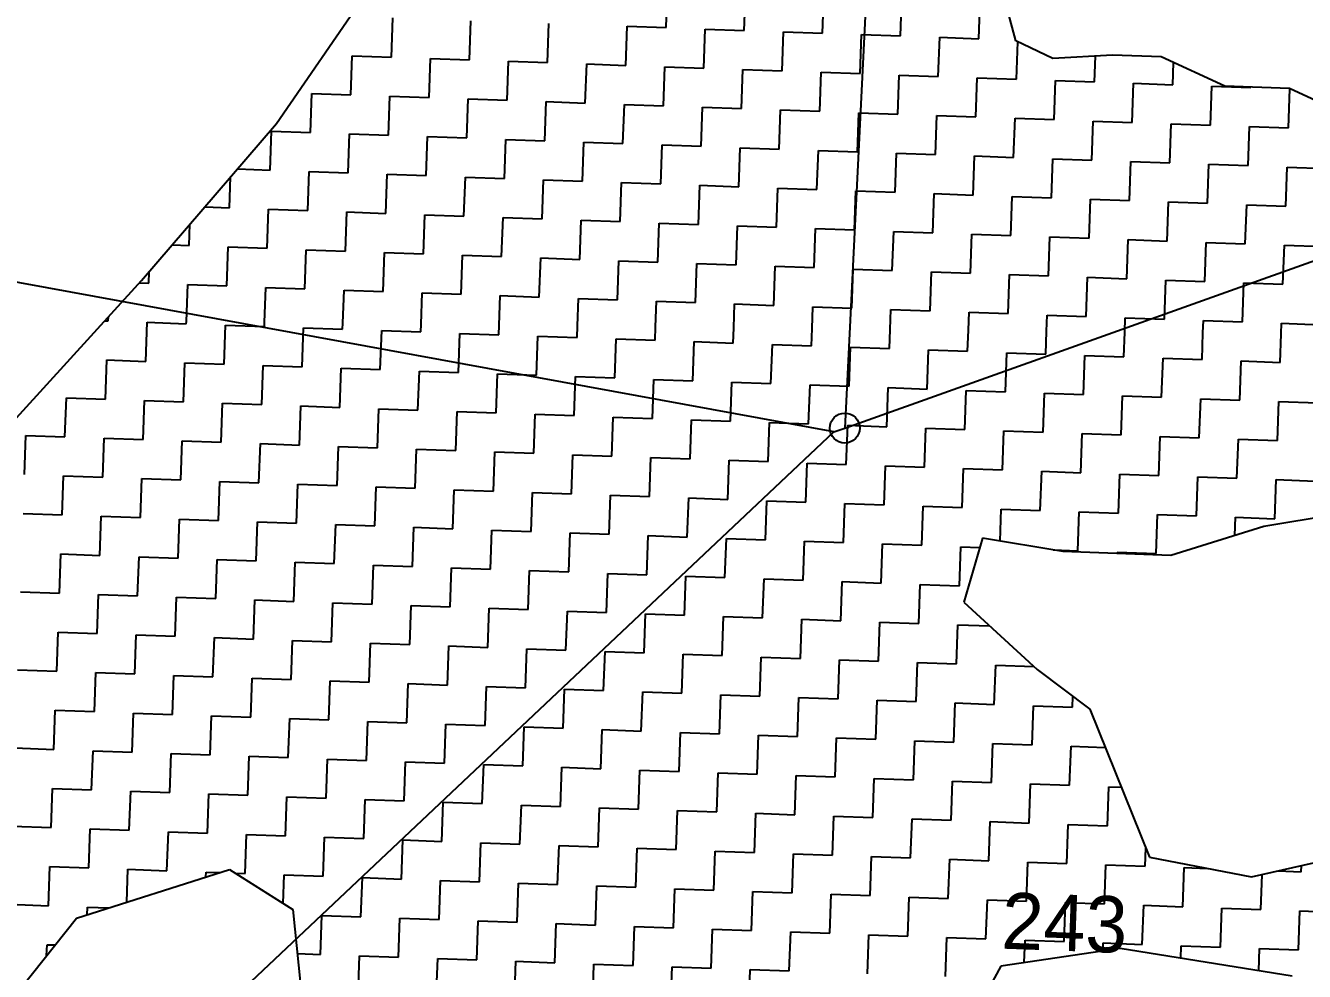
# Model space of a CAD drawing. Header units: metres. Extents: x 287345 to 291891, y 1993918 to 1999987.
# Drawn here: x 288222.7 to 288551.9, y 1998365.9 to 1998609.2 of the extents above; entities that cross this region are included whole.
import ezdxf
from ezdxf.enums import TextEntityAlignment as Align

# ---------------------------------------------------------------- set-up
doc = ezdxf.new("R2010")
doc.units = ezdxf.units.M
doc.header["$MEASUREMENT"] = 0
for name, color, linetype in [('POLY_HATCH', 12, 'Continuous'), ('POLY_PARCEL', 6, 'Continuous'), ('TEXT_PARCEL', 7, 'Continuous')]:
    doc.layers.add(name, color=color, linetype=linetype)
doc.styles.add('TEXT_MAP', font='')
doc.styles.get('TEXT_MAP').set_extended_font_data('Kruti Dev 050')

msp = doc.modelspace()

# ---------------------------------------------------------------- linework, layer by layer
msp.add_circle((288433.56, 1998505.68), 3.85)
at = {"layer": 'POLY_HATCH'}
for p, q in [((288287.33, 1998584.07), (288318.12, 1998628.83)), ((288477.58, 1998605.31), (288472.66, 1998623.55)), ((288487.15, 1998600.8), (288477.58, 1998605.31)), ((288502.48, 1998601.65), (288487.15, 1998600.8)), ((288514.98, 1998601.2), (288502.48, 1998601.65)), ((288531.4, 1998593.68), (288514.98, 1998601.2)), ((288548.06, 1998593.09), (288531.4, 1998593.68)), ((288567.21, 1998584.07), (288548.06, 1998593.09)), ((288252.53, 1998543.61), (288287.33, 1998584.07)), ((288212.03, 1998499.19), (288252.53, 1998543.61)), ((288583.35, 1998487.24), (288541.39, 1998480.39)), ((288541.39, 1998480.39), (288517.49, 1998472.9)), ((288468.99, 1998477.39), (288464.23, 1998460.89)), ((288489.72, 1998473.88), (288468.99, 1998477.39)), ((288517.49, 1998472.9), (288489.72, 1998473.88)), ((288464.23, 1998460.89), (288483.08, 1998443.54)), ((288483.08, 1998443.54), (288496.63, 1998433.34)), ((288496.63, 1998433.34), (288511.96, 1998395.28)), ((288511.96, 1998395.28), (288538.2, 1998390.18)), ((288538.2, 1998390.18), (288564.83, 1998396.18)), ((288235.84, 1998379.6), (288275.21, 1998392.1)), ((288275.21, 1998392.1), (288291.53, 1998381.79)), ((288291.53, 1998381.79), (288294.62, 1998351.11)), ((288206.74, 1998343.11), (288235.84, 1998379.6)), ((288504.47, 1998371.73), (288473.72, 1998367.26)), ((288548.71, 1998364.61), (288504.47, 1998371.73)), ((288473.72, 1998367.26), (288461.83, 1998345.45))]:
    msp.add_line(p, q, dxfattribs=at)
at = {"layer": 'POLY_HATCH', "linetype": 'Continuous'}
for p, q in [((288387.6, 1998608.71), (288387.96, 1998618.76)), ((288407.71, 1998608), (288408.07, 1998618.05)), ((288427.82, 1998607.29), (288428.18, 1998617.34)), ((288447.93, 1998606.57), (288448.29, 1998616.63)), ((288468.04, 1998605.86), (288468.4, 1998615.92)), ((288316.87, 1998601.15), (288317.22, 1998611.2)), ((288336.98, 1998600.43), (288337.33, 1998610.49)), ((288357.09, 1998599.72), (288357.44, 1998609.78)), ((288377.19, 1998599.01), (288377.55, 1998609.07)), ((288377.55, 1998609.07), (288387.6, 1998608.71)), ((288397.3, 1998598.3), (288397.66, 1998608.35)), ((288397.66, 1998608.35), (288407.71, 1998608)), ((288417.41, 1998597.59), (288417.77, 1998607.64)), ((288417.77, 1998607.64), (288427.82, 1998607.29)), ((288437.52, 1998596.88), (288437.88, 1998606.93)), ((288437.88, 1998606.93), (288447.93, 1998606.57)), ((288457.63, 1998596.16), (288457.99, 1998606.22)), ((288457.99, 1998606.22), (288468.04, 1998605.86)), ((288477.74, 1998595.45), (288478.08, 1998605.07)), ((288306.46, 1998591.45), (288306.81, 1998601.5)), ((288306.81, 1998601.5), (288316.87, 1998601.15)), ((288326.57, 1998590.74), (288326.92, 1998600.79)), ((288326.92, 1998600.79), (288336.98, 1998600.43)), ((288497.85, 1998594.74), (288498.08, 1998601.4)), ((288346.68, 1998590.02), (288347.03, 1998600.08)), ((288347.03, 1998600.08), (288357.09, 1998599.72)), ((288366.78, 1998589.31), (288367.14, 1998599.37)), ((288367.14, 1998599.37), (288377.19, 1998599.01)), ((288386.89, 1998588.6), (288387.25, 1998598.66)), ((288387.25, 1998598.66), (288397.3, 1998598.3)), ((288407, 1998587.89), (288407.36, 1998597.94)), ((288407.36, 1998597.94), (288417.41, 1998597.59)), ((288517.96, 1998594.03), (288518.16, 1998599.75)), ((288427.11, 1998587.18), (288427.47, 1998597.23)), ((288427.47, 1998597.23), (288437.52, 1998596.88)), ((288447.22, 1998586.47), (288447.58, 1998596.52)), ((288447.58, 1998596.52), (288457.63, 1998596.16)), ((288467.33, 1998585.75), (288467.68, 1998595.81)), ((288467.68, 1998595.81), (288477.74, 1998595.45)), ((288487.44, 1998585.04), (288487.79, 1998595.1)), ((288487.79, 1998595.1), (288497.85, 1998594.74)), ((288507.55, 1998584.33), (288507.9, 1998594.39)), ((288507.9, 1998594.39), (288517.96, 1998594.03)), ((288296.05, 1998581.75), (288296.4, 1998591.8)), ((288296.4, 1998591.8), (288306.46, 1998591.45)), ((288316.16, 1998581.04), (288316.51, 1998591.09)), ((288316.51, 1998591.09), (288326.57, 1998590.74)), ((288527.66, 1998583.62), (288528.01, 1998593.67)), ((288528.01, 1998593.67), (288538.07, 1998593.32)), ((288538.07, 1998593.32), (288538.07, 1998593.44)), ((288547.76, 1998582.91), (288548.12, 1998592.96)), ((288548.12, 1998592.96), (288548.34, 1998592.95)), ((288336.26, 1998580.32), (288336.62, 1998590.38)), ((288336.62, 1998590.38), (288346.68, 1998590.02)), ((288356.37, 1998579.61), (288356.73, 1998589.67)), ((288356.73, 1998589.67), (288366.78, 1998589.31)), ((288376.48, 1998578.9), (288376.84, 1998588.96)), ((288376.84, 1998588.96), (288386.89, 1998588.6)), ((288396.59, 1998578.19), (288396.95, 1998588.24)), ((288396.95, 1998588.24), (288407, 1998587.89)), ((288416.7, 1998577.48), (288417.06, 1998587.53)), ((288417.06, 1998587.53), (288427.11, 1998587.18)), ((288436.81, 1998576.77), (288437.17, 1998586.82)), ((288437.17, 1998586.82), (288447.22, 1998586.47)), ((288456.92, 1998576.06), (288457.27, 1998586.11)), ((288457.27, 1998586.11), (288467.33, 1998585.75)), ((288477.03, 1998575.34), (288477.38, 1998585.4)), ((288477.38, 1998585.4), (288487.44, 1998585.04)), ((288497.14, 1998574.63), (288497.49, 1998584.69)), ((288497.49, 1998584.69), (288507.55, 1998584.33)), ((288285.64, 1998572.05), (288285.99, 1998582.1)), ((288285.99, 1998582.1), (288296.05, 1998581.75)), ((288305.75, 1998571.34), (288306.1, 1998581.39)), ((288306.1, 1998581.39), (288316.16, 1998581.04)), ((288517.25, 1998573.92), (288517.6, 1998583.98)), ((288517.6, 1998583.98), (288527.66, 1998583.62)), ((288537.35, 1998573.21), (288537.71, 1998583.26)), ((288537.71, 1998583.26), (288547.76, 1998582.91)), ((288325.85, 1998570.63), (288326.21, 1998580.68)), ((288326.21, 1998580.68), (288336.26, 1998580.32)), ((288345.96, 1998569.91), (288346.32, 1998579.97)), ((288346.32, 1998579.97), (288356.37, 1998579.61)), ((288366.07, 1998569.2), (288366.43, 1998579.26)), ((288366.43, 1998579.26), (288376.48, 1998578.9)), ((288386.18, 1998568.49), (288386.54, 1998578.55)), ((288386.54, 1998578.55), (288396.59, 1998578.19)), ((288406.29, 1998567.78), (288406.65, 1998577.83)), ((288406.65, 1998577.83), (288416.7, 1998577.48)), ((288426.4, 1998567.07), (288426.76, 1998577.12)), ((288426.76, 1998577.12), (288436.81, 1998576.77)), ((288446.51, 1998566.36), (288446.86, 1998576.41)), ((288446.86, 1998576.41), (288456.92, 1998576.06)), ((288466.62, 1998565.65), (288466.97, 1998575.7)), ((288466.97, 1998575.7), (288477.03, 1998575.34)), ((288486.73, 1998564.93), (288487.08, 1998574.99)), ((288487.08, 1998574.99), (288497.14, 1998574.63)), ((288506.84, 1998564.22), (288507.19, 1998574.28)), ((288507.19, 1998574.28), (288517.25, 1998573.92)), ((288277.25, 1998572.35), (288285.64, 1998572.05)), ((288295.34, 1998561.64), (288295.69, 1998571.69)), ((288295.69, 1998571.69), (288305.75, 1998571.34)), ((288315.44, 1998560.93), (288315.8, 1998570.98)), ((288315.8, 1998570.98), (288325.85, 1998570.63)), ((288526.94, 1998563.51), (288527.3, 1998573.57)), ((288527.3, 1998573.57), (288537.35, 1998573.21)), ((288547.05, 1998562.8), (288547.41, 1998572.85)), ((288547.41, 1998572.85), (288557.46, 1998572.5)), ((288275.23, 1998562.35), (288275.51, 1998570.32)), ((288335.55, 1998560.22), (288335.91, 1998570.27)), ((288335.91, 1998570.27), (288345.96, 1998569.91)), ((288355.66, 1998559.5), (288356.02, 1998569.56)), ((288356.02, 1998569.56), (288366.07, 1998569.2)), ((288375.77, 1998558.79), (288376.13, 1998568.85)), ((288376.13, 1998568.85), (288386.18, 1998568.49)), ((288395.88, 1998558.08), (288396.24, 1998568.14)), ((288396.24, 1998568.14), (288406.29, 1998567.78)), ((288415.99, 1998557.37), (288416.34, 1998567.42)), ((288416.34, 1998567.42), (288426.4, 1998567.07)), ((288436.1, 1998556.66), (288436.45, 1998566.71)), ((288436.45, 1998566.71), (288446.51, 1998566.36)), ((288456.21, 1998555.95), (288456.56, 1998566)), ((288456.56, 1998566), (288466.62, 1998565.65)), ((288476.32, 1998555.23), (288476.67, 1998565.29)), ((288476.67, 1998565.29), (288486.73, 1998564.93)), ((288496.43, 1998554.52), (288496.78, 1998564.58)), ((288496.78, 1998564.58), (288506.84, 1998564.22)), ((288268.85, 1998562.58), (288275.23, 1998562.35)), ((288284.92, 1998551.94), (288285.28, 1998561.99)), ((288285.28, 1998561.99), (288295.34, 1998561.64)), ((288305.03, 1998551.23), (288305.39, 1998561.28)), ((288305.39, 1998561.28), (288315.44, 1998560.93)), ((288516.53, 1998553.81), (288516.89, 1998563.87)), ((288516.89, 1998563.87), (288526.94, 1998563.51)), ((288536.64, 1998553.1), (288537, 1998563.15)), ((288537, 1998563.15), (288547.05, 1998562.8)), ((288264.82, 1998552.65), (288265.01, 1998558.12)), ((288325.14, 1998550.52), (288325.5, 1998560.57)), ((288325.5, 1998560.57), (288335.55, 1998560.22)), ((288345.25, 1998549.81), (288345.61, 1998559.86)), ((288345.61, 1998559.86), (288355.66, 1998559.5)), ((288365.36, 1998549.09), (288365.72, 1998559.15)), ((288365.72, 1998559.15), (288375.77, 1998558.79)), ((288385.47, 1998548.38), (288385.83, 1998558.44)), ((288385.83, 1998558.44), (288395.88, 1998558.08)), ((288405.58, 1998547.67), (288405.93, 1998557.73)), ((288405.93, 1998557.73), (288415.99, 1998557.37)), ((288425.69, 1998546.96), (288426.04, 1998557.01)), ((288426.04, 1998557.01), (288436.1, 1998556.66)), ((288445.8, 1998546.25), (288446.15, 1998556.3)), ((288446.15, 1998556.3), (288456.21, 1998555.95)), ((288465.91, 1998545.54), (288466.26, 1998555.59)), ((288466.26, 1998555.59), (288476.32, 1998555.23)), ((288486.01, 1998544.82), (288486.37, 1998554.88)), ((288486.37, 1998554.88), (288496.43, 1998554.52)), ((288260.44, 1998552.81), (288264.82, 1998552.65)), ((288274.51, 1998542.24), (288274.87, 1998552.3)), ((288274.87, 1998552.3), (288284.92, 1998551.94)), ((288294.62, 1998541.53), (288294.98, 1998551.58)), ((288294.98, 1998551.58), (288305.03, 1998551.23)), ((288506.12, 1998544.11), (288506.48, 1998554.17)), ((288506.48, 1998554.17), (288516.53, 1998553.81)), ((288526.23, 1998543.4), (288526.59, 1998553.46)), ((288526.59, 1998553.46), (288536.64, 1998553.1)), ((288546.34, 1998542.69), (288546.7, 1998552.74)), ((288546.7, 1998552.74), (288556.75, 1998552.39)), ((288314.73, 1998540.82), (288315.09, 1998550.87)), ((288315.09, 1998550.87), (288325.14, 1998550.52)), ((288334.84, 1998540.11), (288335.2, 1998550.16)), ((288335.2, 1998550.16), (288345.25, 1998549.81)), ((288354.95, 1998539.4), (288355.31, 1998549.45)), ((288355.31, 1998549.45), (288365.36, 1998549.09)), ((288375.06, 1998538.68), (288375.42, 1998548.74)), ((288375.42, 1998548.74), (288385.47, 1998548.38)), ((288395.17, 1998537.97), (288395.52, 1998548.03)), ((288395.52, 1998548.03), (288405.58, 1998547.67)), ((288254.41, 1998542.95), (288254.51, 1998545.91)), ((288415.28, 1998537.26), (288415.63, 1998547.32)), ((288415.63, 1998547.32), (288425.69, 1998546.96)), ((288435.39, 1998536.55), (288435.74, 1998546.6)), ((288435.74, 1998546.6), (288445.8, 1998546.25)), ((288455.5, 1998535.84), (288455.85, 1998545.89)), ((288455.85, 1998545.89), (288465.91, 1998545.54)), ((288475.6, 1998535.13), (288475.96, 1998545.18)), ((288475.96, 1998545.18), (288486.01, 1998544.82)), ((288252.01, 1998543.04), (288254.41, 1998542.95)), ((288264.12, 1998533.09), (288264.46, 1998542.6)), ((288264.46, 1998542.6), (288274.51, 1998542.24)), ((288284.25, 1998532.87), (288284.57, 1998541.89)), ((288284.57, 1998541.89), (288294.62, 1998541.53)), ((288495.71, 1998534.41), (288496.07, 1998544.47)), ((288496.07, 1998544.47), (288506.12, 1998544.11)), ((288515.82, 1998533.7), (288516.18, 1998543.76)), ((288516.18, 1998543.76), (288526.23, 1998543.4)), ((288535.93, 1998532.99), (288536.29, 1998543.05)), ((288536.29, 1998543.05), (288546.34, 1998542.69)), ((288304.38, 1998532.64), (288304.68, 1998541.17)), ((288304.68, 1998541.17), (288314.73, 1998540.82)), ((288324.5, 1998532.42), (288324.79, 1998540.46)), ((288324.79, 1998540.46), (288334.84, 1998540.11)), ((288344.63, 1998532.19), (288344.9, 1998539.75)), ((288344.9, 1998539.75), (288354.95, 1998539.4)), ((288364.75, 1998531.96), (288365.01, 1998539.04)), ((288365.01, 1998539.04), (288375.06, 1998538.68)), ((288384.88, 1998531.74), (288385.11, 1998538.33)), ((288385.11, 1998538.33), (288395.17, 1998537.97)), ((288405.01, 1998531.51), (288405.22, 1998537.62)), ((288405.22, 1998537.62), (288415.28, 1998537.26)), ((288425.13, 1998531.29), (288425.33, 1998536.9)), ((288425.33, 1998536.9), (288435.39, 1998536.55)), ((288445.26, 1998531.06), (288445.44, 1998536.19)), ((288445.44, 1998536.19), (288455.5, 1998535.84)), ((288465.39, 1998530.84), (288465.55, 1998535.48)), ((288465.55, 1998535.48), (288475.6, 1998535.13)), ((288485.51, 1998530.61), (288485.66, 1998534.77)), ((288485.66, 1998534.77), (288495.71, 1998534.41)), ((288243.12, 1998533.29), (288244, 1998533.25)), ((288244, 1998533.32), (288244.03, 1998534.29)), ((288244, 1998533.25), (288244, 1998533.32)), ((288253.69, 1998522.84), (288254.05, 1998532.9)), ((288254.05, 1998532.9), (288264.1, 1998532.54)), ((288264.1, 1998532.54), (288264.12, 1998533.09)), ((288273.8, 1998522.13), (288274.16, 1998532.19)), ((288274.16, 1998532.19), (288284.21, 1998531.83)), ((288284.21, 1998531.83), (288284.25, 1998532.87)), ((288293.91, 1998521.42), (288294.27, 1998531.48)), ((288294.27, 1998531.48), (288304.32, 1998531.12)), ((288304.32, 1998531.12), (288304.38, 1998532.64)), ((288324.43, 1998530.41), (288324.5, 1998532.42)), ((288344.54, 1998529.7), (288344.63, 1998532.19)), ((288364.65, 1998528.99), (288364.75, 1998531.96)), ((288384.76, 1998528.27), (288384.88, 1998531.74)), ((288404.87, 1998527.56), (288405.01, 1998531.51)), ((288505.64, 1998530.39), (288505.77, 1998534.06)), ((288505.77, 1998534.06), (288515.82, 1998533.7)), ((288525.76, 1998530.16), (288525.88, 1998533.35)), ((288525.88, 1998533.35), (288535.93, 1998532.99)), ((288545.89, 1998529.93), (288545.99, 1998532.64)), ((288545.99, 1998532.64), (288556.04, 1998532.28)), ((288314.02, 1998520.71), (288314.38, 1998530.76)), ((288314.38, 1998530.76), (288324.43, 1998530.41)), ((288334.13, 1998520), (288334.49, 1998530.05)), ((288334.49, 1998530.05), (288344.54, 1998529.7)), ((288354.24, 1998519.29), (288354.59, 1998529.34)), ((288354.59, 1998529.34), (288364.65, 1998528.99)), ((288374.35, 1998518.57), (288374.7, 1998528.63)), ((288374.7, 1998528.63), (288384.76, 1998528.27)), ((288424.98, 1998526.85), (288425.13, 1998531.29)), ((288445.09, 1998526.14), (288445.26, 1998531.06)), ((288465.19, 1998525.43), (288465.39, 1998530.84)), ((288485.3, 1998524.72), (288485.51, 1998530.61)), ((288505.41, 1998524), (288505.64, 1998530.39)), ((288525.52, 1998523.29), (288525.76, 1998530.16)), ((288545.63, 1998522.58), (288545.89, 1998529.93)), ((288394.46, 1998517.86), (288394.81, 1998527.92)), ((288394.81, 1998527.92), (288404.87, 1998527.56)), ((288414.57, 1998517.15), (288414.92, 1998527.21)), ((288414.92, 1998527.21), (288424.98, 1998526.85)), ((288434.67, 1998516.44), (288435.03, 1998526.49)), ((288435.03, 1998526.49), (288445.09, 1998526.14)), ((288454.78, 1998515.73), (288455.14, 1998525.78)), ((288455.14, 1998525.78), (288465.19, 1998525.43)), ((288474.89, 1998515.02), (288475.25, 1998525.07)), ((288475.25, 1998525.07), (288485.3, 1998524.72)), ((288243.28, 1998513.15), (288243.64, 1998523.2)), ((288243.64, 1998523.2), (288253.69, 1998522.84)), ((288263.39, 1998512.43), (288263.75, 1998522.49)), ((288263.75, 1998522.49), (288273.8, 1998522.13)), ((288283.5, 1998511.72), (288283.86, 1998521.78)), ((288283.86, 1998521.78), (288293.91, 1998521.42)), ((288495, 1998514.31), (288495.36, 1998524.36)), ((288495.36, 1998524.36), (288505.41, 1998524)), ((288515.11, 1998513.59), (288515.47, 1998523.65)), ((288515.47, 1998523.65), (288525.52, 1998523.29)), ((288535.22, 1998512.88), (288535.58, 1998522.94)), ((288535.58, 1998522.94), (288545.63, 1998522.58)), ((288303.61, 1998511.01), (288303.97, 1998521.07)), ((288303.97, 1998521.07), (288314.02, 1998520.71)), ((288323.72, 1998510.3), (288324.08, 1998520.35)), ((288324.08, 1998520.35), (288334.13, 1998520)), ((288343.83, 1998509.59), (288344.18, 1998519.64)), ((288344.18, 1998519.64), (288354.24, 1998519.29)), ((288363.94, 1998508.88), (288364.29, 1998518.93)), ((288364.29, 1998518.93), (288374.35, 1998518.57)), ((288384.05, 1998508.16), (288384.4, 1998518.22)), ((288384.4, 1998518.22), (288394.46, 1998517.86)), ((288404.16, 1998507.45), (288404.51, 1998517.51)), ((288404.51, 1998517.51), (288414.57, 1998517.15)), ((288424.26, 1998506.74), (288424.62, 1998516.8)), ((288424.62, 1998516.8), (288434.67, 1998516.44)), ((288444.37, 1998506.03), (288444.73, 1998516.08)), ((288444.73, 1998516.08), (288454.78, 1998515.73)), ((288464.48, 1998505.32), (288464.84, 1998515.37)), ((288464.84, 1998515.37), (288474.89, 1998515.02)), ((288232.87, 1998503.45), (288233.23, 1998513.5)), ((288233.23, 1998513.5), (288243.28, 1998513.15)), ((288252.98, 1998502.74), (288253.34, 1998512.79)), ((288253.34, 1998512.79), (288263.39, 1998512.43)), ((288273.09, 1998502.02), (288273.45, 1998512.08)), ((288273.45, 1998512.08), (288283.5, 1998511.72)), ((288484.59, 1998504.61), (288484.95, 1998514.66)), ((288484.95, 1998514.66), (288495, 1998514.31)), ((288504.7, 1998503.9), (288505.06, 1998513.95)), ((288505.06, 1998513.95), (288515.11, 1998513.59)), ((288524.81, 1998503.18), (288525.17, 1998513.24)), ((288525.17, 1998513.24), (288535.22, 1998512.88)), ((288544.92, 1998502.47), (288545.27, 1998512.53)), ((288545.27, 1998512.53), (288555.33, 1998512.17)), ((288293.2, 1998501.31), (288293.56, 1998511.37)), ((288293.56, 1998511.37), (288303.61, 1998511.01)), ((288313.31, 1998500.6), (288313.67, 1998510.66)), ((288313.67, 1998510.66), (288323.72, 1998510.3)), ((288333.42, 1998499.89), (288333.77, 1998509.94)), ((288333.77, 1998509.94), (288343.83, 1998509.59)), ((288353.53, 1998499.18), (288353.88, 1998509.23)), ((288353.88, 1998509.23), (288363.94, 1998508.88)), ((288373.64, 1998498.47), (288373.99, 1998508.52)), ((288373.99, 1998508.52), (288384.05, 1998508.16)), ((288393.75, 1998497.75), (288394.1, 1998507.81)), ((288394.1, 1998507.81), (288404.16, 1998507.45)), ((288413.85, 1998497.04), (288414.21, 1998507.1)), ((288414.21, 1998507.1), (288424.26, 1998506.74)), ((288433.96, 1998496.33), (288434.32, 1998506.39)), ((288434.32, 1998506.39), (288444.37, 1998506.03)), ((288454.07, 1998495.62), (288454.43, 1998505.67)), ((288454.43, 1998505.67), (288464.48, 1998505.32)), ((288222.46, 1998493.75), (288222.82, 1998503.8)), ((288222.82, 1998503.8), (288232.87, 1998503.45)), ((288242.57, 1998493.04), (288242.93, 1998503.09)), ((288242.93, 1998503.09), (288252.98, 1998502.74)), ((288262.68, 1998492.33), (288263.04, 1998502.38)), ((288263.04, 1998502.38), (288273.09, 1998502.02)), ((288474.18, 1998494.91), (288474.54, 1998504.96)), ((288474.54, 1998504.96), (288484.59, 1998504.61)), ((288494.29, 1998494.2), (288494.65, 1998504.25)), ((288494.65, 1998504.25), (288504.7, 1998503.9)), ((288514.4, 1998493.48), (288514.76, 1998503.54)), ((288514.76, 1998503.54), (288524.81, 1998503.18)), ((288534.51, 1998492.77), (288534.86, 1998502.83)), ((288534.86, 1998502.83), (288544.92, 1998502.47)), ((288282.79, 1998491.61), (288283.15, 1998501.67)), ((288283.15, 1998501.67), (288293.2, 1998501.31)), ((288302.9, 1998490.9), (288303.25, 1998500.96)), ((288303.25, 1998500.96), (288313.31, 1998500.6)), ((288323.01, 1998490.19), (288323.36, 1998500.24)), ((288323.36, 1998500.24), (288333.42, 1998499.89)), ((288343.12, 1998489.48), (288343.47, 1998499.53)), ((288343.47, 1998499.53), (288353.53, 1998499.18)), ((288363.23, 1998488.77), (288363.58, 1998498.82)), ((288363.58, 1998498.82), (288373.64, 1998498.47)), ((288383.34, 1998488.06), (288383.69, 1998498.11)), ((288383.69, 1998498.11), (288393.75, 1998497.75)), ((288403.44, 1998487.34), (288403.8, 1998497.4)), ((288403.8, 1998497.4), (288413.85, 1998497.04)), ((288423.55, 1998486.63), (288423.91, 1998496.69)), ((288423.91, 1998496.69), (288433.96, 1998496.33)), ((288443.66, 1998485.92), (288444.02, 1998495.98)), ((288444.02, 1998495.98), (288454.07, 1998495.62)), ((288463.77, 1998485.21), (288464.13, 1998495.26)), ((288464.13, 1998495.26), (288474.18, 1998494.91)), ((288232.16, 1998483.34), (288232.52, 1998493.39)), ((288232.52, 1998493.39), (288242.57, 1998493.04)), ((288252.27, 1998482.63), (288252.63, 1998492.68)), ((288252.63, 1998492.68), (288262.68, 1998492.33)), ((288272.38, 1998481.91), (288272.74, 1998491.97)), ((288272.74, 1998491.97), (288282.79, 1998491.61)), ((288483.88, 1998484.5), (288484.24, 1998494.55)), ((288484.24, 1998494.55), (288494.29, 1998494.2)), ((288503.99, 1998483.79), (288504.34, 1998493.84)), ((288504.34, 1998493.84), (288514.4, 1998493.48)), ((288524.1, 1998483.07), (288524.45, 1998493.13)), ((288524.45, 1998493.13), (288534.51, 1998492.77)), ((288544.21, 1998482.36), (288544.56, 1998492.42)), ((288544.56, 1998492.42), (288554.62, 1998492.06)), ((288292.49, 1998481.2), (288292.84, 1998491.26)), ((288292.84, 1998491.26), (288302.9, 1998490.9)), ((288312.6, 1998480.49), (288312.95, 1998490.55)), ((288312.95, 1998490.55), (288323.01, 1998490.19)), ((288332.71, 1998479.78), (288333.06, 1998489.83)), ((288333.06, 1998489.83), (288343.12, 1998489.48)), ((288352.82, 1998479.07), (288353.17, 1998489.12)), ((288353.17, 1998489.12), (288363.23, 1998488.77)), ((288372.92, 1998478.36), (288373.28, 1998488.41)), ((288373.28, 1998488.41), (288383.34, 1998488.06)), ((288393.03, 1998477.65), (288393.39, 1998487.7)), ((288393.39, 1998487.7), (288403.44, 1998487.34)), ((288413.14, 1998476.93), (288413.5, 1998486.99)), ((288413.5, 1998486.99), (288423.55, 1998486.63)), ((288433.25, 1998476.22), (288433.61, 1998486.28)), ((288433.61, 1998486.28), (288443.66, 1998485.92)), ((288453.36, 1998475.51), (288453.72, 1998485.57)), ((288453.72, 1998485.57), (288463.77, 1998485.21)), ((288222.11, 1998483.69), (288232.16, 1998483.34)), ((288241.86, 1998472.93), (288242.22, 1998482.98)), ((288242.22, 1998482.98), (288252.27, 1998482.63)), ((288261.97, 1998472.22), (288262.33, 1998482.27)), ((288262.33, 1998482.27), (288272.38, 1998481.91)), ((288473.53, 1998476.62), (288473.83, 1998484.85)), ((288473.83, 1998484.85), (288483.88, 1998484.5)), ((288493.58, 1998474.09), (288493.93, 1998484.14)), ((288493.93, 1998484.14), (288503.99, 1998483.79)), ((288513.69, 1998473.38), (288514.04, 1998483.43)), ((288514.04, 1998483.43), (288524.1, 1998483.07)), ((288533.99, 1998478.07), (288534.15, 1998482.72)), ((288534.15, 1998482.72), (288544.21, 1998482.36)), ((288282.08, 1998471.5), (288282.43, 1998481.56)), ((288282.43, 1998481.56), (288292.49, 1998481.2)), ((288302.19, 1998470.79), (288302.54, 1998480.85)), ((288302.54, 1998480.85), (288312.6, 1998480.49)), ((288322.3, 1998470.08), (288322.65, 1998480.14)), ((288322.65, 1998480.14), (288332.71, 1998479.78)), ((288342.41, 1998469.37), (288342.76, 1998479.42)), ((288342.76, 1998479.42), (288352.82, 1998479.07)), ((288362.51, 1998468.66), (288362.87, 1998478.71)), ((288362.87, 1998478.71), (288372.92, 1998478.36)), ((288382.62, 1998467.95), (288382.98, 1998478)), ((288382.98, 1998478), (288393.03, 1998477.65)), ((288402.73, 1998467.24), (288403.09, 1998477.29)), ((288403.09, 1998477.29), (288413.14, 1998476.93)), ((288422.84, 1998466.52), (288423.2, 1998476.58)), ((288423.2, 1998476.58), (288433.25, 1998476.22)), ((288442.95, 1998465.81), (288443.31, 1998475.87)), ((288443.31, 1998475.87), (288453.36, 1998475.51)), ((288231.45, 1998463.23), (288231.81, 1998473.28)), ((288231.81, 1998473.28), (288241.86, 1998472.93)), ((288251.56, 1998462.52), (288251.92, 1998472.57)), ((288251.92, 1998472.57), (288261.97, 1998472.22)), ((288463.06, 1998465.1), (288463.42, 1998475.15)), ((288463.42, 1998475.15), (288468.29, 1998474.98)), ((288487.16, 1998474.31), (288493.58, 1998474.09)), ((288503.62, 1998473.39), (288503.63, 1998473.73)), ((288503.63, 1998473.73), (288513.69, 1998473.38)), ((288271.67, 1998461.81), (288272.02, 1998471.86)), ((288272.02, 1998471.86), (288282.08, 1998471.5)), ((288291.78, 1998461.09), (288292.13, 1998471.15)), ((288292.13, 1998471.15), (288302.19, 1998470.79)), ((288311.89, 1998460.38), (288312.24, 1998470.44)), ((288312.24, 1998470.44), (288322.3, 1998470.08)), ((288332, 1998459.67), (288332.35, 1998469.73)), ((288332.35, 1998469.73), (288342.41, 1998469.37)), ((288352.1, 1998458.96), (288352.46, 1998469.01)), ((288352.46, 1998469.01), (288362.51, 1998468.66)), ((288372.21, 1998458.25), (288372.57, 1998468.3)), ((288372.57, 1998468.3), (288382.62, 1998467.95)), ((288392.32, 1998457.54), (288392.68, 1998467.59)), ((288392.68, 1998467.59), (288402.73, 1998467.24)), ((288412.43, 1998456.82), (288412.79, 1998466.88)), ((288412.79, 1998466.88), (288422.84, 1998466.52)), ((288432.54, 1998456.11), (288432.9, 1998466.17)), ((288432.9, 1998466.17), (288442.95, 1998465.81)), ((288221.4, 1998463.58), (288231.45, 1998463.23)), ((288241.15, 1998452.82), (288241.5, 1998462.87)), ((288241.5, 1998462.87), (288251.56, 1998462.52)), ((288452.65, 1998455.4), (288453, 1998465.46)), ((288453, 1998465.46), (288463.06, 1998465.1)), ((288261.26, 1998452.11), (288261.61, 1998462.16)), ((288261.61, 1998462.16), (288271.67, 1998461.81)), ((288281.37, 1998451.4), (288281.72, 1998461.45)), ((288281.72, 1998461.45), (288291.78, 1998461.09)), ((288301.48, 1998450.68), (288301.83, 1998460.74)), ((288301.83, 1998460.74), (288311.89, 1998460.38)), ((288321.59, 1998449.97), (288321.94, 1998460.03)), ((288321.94, 1998460.03), (288332, 1998459.67)), ((288341.69, 1998449.26), (288342.05, 1998459.32)), ((288342.05, 1998459.32), (288352.1, 1998458.96)), ((288361.8, 1998448.55), (288362.16, 1998458.6)), ((288362.16, 1998458.6), (288372.21, 1998458.25)), ((288381.91, 1998447.84), (288382.27, 1998457.89)), ((288382.27, 1998457.89), (288392.32, 1998457.54)), ((288402.02, 1998447.13), (288402.38, 1998457.18)), ((288402.38, 1998457.18), (288412.43, 1998456.82)), ((288422.13, 1998446.41), (288422.49, 1998456.47)), ((288422.49, 1998456.47), (288432.54, 1998456.11)), ((288442.24, 1998445.7), (288442.59, 1998455.76)), ((288442.59, 1998455.76), (288452.65, 1998455.4)), ((288230.74, 1998443.12), (288231.09, 1998453.17)), ((288231.09, 1998453.17), (288241.15, 1998452.82)), ((288250.85, 1998442.41), (288251.2, 1998452.46)), ((288251.2, 1998452.46), (288261.26, 1998452.11)), ((288462.35, 1998444.99), (288462.7, 1998455.05)), ((288462.7, 1998455.05), (288470.9, 1998454.76)), ((288270.96, 1998441.7), (288271.31, 1998451.75)), ((288271.31, 1998451.75), (288281.37, 1998451.4)), ((288291.07, 1998440.99), (288291.42, 1998451.04)), ((288291.42, 1998451.04), (288301.48, 1998450.68)), ((288311.17, 1998440.27), (288311.53, 1998450.33)), ((288311.53, 1998450.33), (288321.59, 1998449.97)), ((288331.28, 1998439.56), (288331.64, 1998449.62)), ((288331.64, 1998449.62), (288341.69, 1998449.26)), ((288351.39, 1998438.85), (288351.75, 1998448.91)), ((288351.75, 1998448.91), (288361.8, 1998448.55)), ((288371.5, 1998438.14), (288371.86, 1998448.19)), ((288371.86, 1998448.19), (288381.91, 1998447.84)), ((288391.61, 1998437.43), (288391.97, 1998447.48)), ((288391.97, 1998447.48), (288402.02, 1998447.13)), ((288411.72, 1998436.72), (288412.08, 1998446.77)), ((288412.08, 1998446.77), (288422.13, 1998446.41)), ((288431.83, 1998436), (288432.18, 1998446.06)), ((288432.18, 1998446.06), (288442.24, 1998445.7)), ((288220.68, 1998443.48), (288230.74, 1998443.12)), ((288240.44, 1998432.71), (288240.79, 1998442.76)), ((288240.79, 1998442.76), (288250.85, 1998442.41)), ((288451.94, 1998435.29), (288452.29, 1998445.35)), ((288452.29, 1998445.35), (288462.35, 1998444.99)), ((288472.05, 1998434.58), (288472.4, 1998444.64)), ((288472.4, 1998444.64), (288482.28, 1998444.29)), ((288260.55, 1998432), (288260.9, 1998442.05)), ((288260.9, 1998442.05), (288270.96, 1998441.7)), ((288280.66, 1998431.29), (288281.01, 1998441.34)), ((288281.01, 1998441.34), (288291.07, 1998440.99)), ((288300.76, 1998430.57), (288301.12, 1998440.63)), ((288301.12, 1998440.63), (288311.17, 1998440.27)), ((288320.87, 1998429.86), (288321.23, 1998439.92)), ((288321.23, 1998439.92), (288331.28, 1998439.56)), ((288340.98, 1998429.15), (288341.34, 1998439.21)), ((288341.34, 1998439.21), (288351.39, 1998438.85)), ((288361.09, 1998428.44), (288361.45, 1998438.49)), ((288361.45, 1998438.49), (288371.5, 1998438.14)), ((288381.2, 1998427.73), (288381.56, 1998437.78)), ((288381.56, 1998437.78), (288391.61, 1998437.43)), ((288401.31, 1998427.02), (288401.67, 1998437.07)), ((288401.67, 1998437.07), (288411.72, 1998436.72)), ((288421.42, 1998426.31), (288421.77, 1998436.36)), ((288421.77, 1998436.36), (288431.83, 1998436)), ((288492.16, 1998433.87), (288492.25, 1998436.63)), ((288230.03, 1998423.01), (288230.38, 1998433.07)), ((288230.38, 1998433.07), (288240.44, 1998432.71)), ((288441.53, 1998425.59), (288441.88, 1998435.65)), ((288441.88, 1998435.65), (288451.94, 1998435.29)), ((288461.64, 1998424.88), (288461.99, 1998434.94)), ((288461.99, 1998434.94), (288472.05, 1998434.58)), ((288481.75, 1998424.17), (288482.1, 1998434.23)), ((288482.1, 1998434.23), (288492.16, 1998433.87)), ((288250.14, 1998422.3), (288250.49, 1998432.35)), ((288250.49, 1998432.35), (288260.55, 1998432)), ((288270.25, 1998421.59), (288270.6, 1998431.64)), ((288270.6, 1998431.64), (288280.66, 1998431.29)), ((288290.35, 1998420.88), (288290.71, 1998430.93)), ((288290.71, 1998430.93), (288300.76, 1998430.57)), ((288310.46, 1998420.16), (288310.82, 1998430.22)), ((288310.82, 1998430.22), (288320.87, 1998429.86)), ((288330.57, 1998419.45), (288330.93, 1998429.51)), ((288330.93, 1998429.51), (288340.98, 1998429.15)), ((288350.68, 1998418.74), (288351.04, 1998428.8)), ((288351.04, 1998428.8), (288361.09, 1998428.44)), ((288370.79, 1998418.03), (288371.15, 1998428.08)), ((288371.15, 1998428.08), (288381.2, 1998427.73)), ((288390.9, 1998417.32), (288391.25, 1998427.37)), ((288391.25, 1998427.37), (288401.31, 1998427.02)), ((288411.01, 1998416.61), (288411.36, 1998426.66)), ((288411.36, 1998426.66), (288421.42, 1998426.31)), ((288219.97, 1998423.37), (288230.03, 1998423.01)), ((288431.12, 1998415.9), (288431.47, 1998425.95)), ((288431.47, 1998425.95), (288441.53, 1998425.59)), ((288451.23, 1998415.18), (288451.58, 1998425.24)), ((288451.58, 1998425.24), (288461.64, 1998424.88)), ((288471.34, 1998414.47), (288471.69, 1998424.53)), ((288471.69, 1998424.53), (288481.75, 1998424.17)), ((288491.44, 1998413.76), (288491.8, 1998423.82)), ((288491.8, 1998423.82), (288500.59, 1998423.5)), ((288239.73, 1998412.6), (288240.08, 1998422.66)), ((288240.08, 1998422.66), (288250.14, 1998422.3)), ((288259.83, 1998411.89), (288260.19, 1998421.94)), ((288260.19, 1998421.94), (288270.25, 1998421.59)), ((288279.94, 1998411.18), (288280.3, 1998421.23)), ((288280.3, 1998421.23), (288290.35, 1998420.88)), ((288300.05, 1998410.47), (288300.41, 1998420.52)), ((288300.41, 1998420.52), (288310.46, 1998420.16)), ((288320.16, 1998409.75), (288320.52, 1998419.81)), ((288320.52, 1998419.81), (288330.57, 1998419.45)), ((288340.27, 1998409.04), (288340.63, 1998419.1)), ((288340.63, 1998419.1), (288350.68, 1998418.74)), ((288360.38, 1998408.33), (288360.74, 1998418.39)), ((288360.74, 1998418.39), (288370.79, 1998418.03)), ((288380.49, 1998407.62), (288380.84, 1998417.67)), ((288380.84, 1998417.67), (288390.9, 1998417.32)), ((288400.6, 1998406.91), (288400.95, 1998416.96)), ((288400.95, 1998416.96), (288411.01, 1998416.61)), ((288420.71, 1998406.2), (288421.06, 1998416.25)), ((288421.06, 1998416.25), (288431.12, 1998415.9)), ((288229.32, 1998402.9), (288229.67, 1998412.96)), ((288229.67, 1998412.96), (288239.73, 1998412.6)), ((288440.82, 1998405.48), (288441.17, 1998415.54)), ((288441.17, 1998415.54), (288451.23, 1998415.18)), ((288460.92, 1998404.77), (288461.28, 1998414.83)), ((288461.28, 1998414.83), (288471.34, 1998414.47)), ((288481.03, 1998404.06), (288481.39, 1998414.12)), ((288481.39, 1998414.12), (288491.44, 1998413.76)), ((288501.14, 1998403.35), (288501.5, 1998413.4)), ((288501.5, 1998413.4), (288504.7, 1998413.29)), ((288249.42, 1998402.19), (288249.78, 1998412.24)), ((288249.78, 1998412.24), (288259.83, 1998411.89)), ((288269.53, 1998401.48), (288269.89, 1998411.53)), ((288269.89, 1998411.53), (288279.94, 1998411.18)), ((288289.64, 1998400.77), (288290, 1998410.82)), ((288290, 1998410.82), (288300.05, 1998410.47)), ((288309.75, 1998400.06), (288310.11, 1998410.11)), ((288310.11, 1998410.11), (288320.16, 1998409.75)), ((288329.86, 1998399.34), (288330.22, 1998409.4)), ((288330.22, 1998409.4), (288340.27, 1998409.04)), ((288349.97, 1998398.63), (288350.33, 1998408.69)), ((288350.33, 1998408.69), (288360.38, 1998408.33)), ((288370.08, 1998397.92), (288370.43, 1998407.98)), ((288370.43, 1998407.98), (288380.49, 1998407.62)), ((288390.19, 1998397.21), (288390.54, 1998407.26)), ((288390.54, 1998407.26), (288400.6, 1998406.91)), ((288410.3, 1998396.5), (288410.65, 1998406.55)), ((288410.65, 1998406.55), (288420.71, 1998406.2)), ((288219.26, 1998403.26), (288229.32, 1998402.9)), ((288430.41, 1998395.79), (288430.76, 1998405.84)), ((288430.76, 1998405.84), (288440.82, 1998405.48)), ((288450.51, 1998395.07), (288450.87, 1998405.13)), ((288450.87, 1998405.13), (288460.92, 1998404.77)), ((288470.62, 1998394.36), (288470.98, 1998404.42)), ((288470.98, 1998404.42), (288481.03, 1998404.06)), ((288490.73, 1998393.65), (288491.09, 1998403.71)), ((288491.09, 1998403.71), (288501.14, 1998403.35)), ((288239.01, 1998392.49), (288239.37, 1998402.55)), ((288239.37, 1998402.55), (288249.42, 1998402.19)), ((288259.12, 1998391.78), (288259.48, 1998401.83)), ((288259.48, 1998401.83), (288269.53, 1998401.48)), ((288279.23, 1998391.07), (288279.59, 1998401.12)), ((288279.59, 1998401.12), (288289.64, 1998400.77)), ((288299.34, 1998390.36), (288299.7, 1998400.41)), ((288299.7, 1998400.41), (288309.75, 1998400.06)), ((288319.45, 1998389.65), (288319.81, 1998399.7)), ((288319.81, 1998399.7), (288329.86, 1998399.34)), ((288339.56, 1998388.93), (288339.92, 1998398.99)), ((288339.92, 1998398.99), (288349.97, 1998398.63)), ((288359.67, 1998388.22), (288360.02, 1998398.28)), ((288360.02, 1998398.28), (288370.08, 1998397.92)), ((288379.78, 1998387.51), (288380.13, 1998397.57)), ((288380.13, 1998397.57), (288390.19, 1998397.21)), ((288399.89, 1998386.8), (288400.24, 1998396.85)), ((288400.24, 1998396.85), (288410.3, 1998396.5)), ((288510.84, 1998392.94), (288511.01, 1998397.65)), ((288420, 1998386.09), (288420.35, 1998396.14)), ((288420.35, 1998396.14), (288430.41, 1998395.79)), ((288440.1, 1998385.38), (288440.46, 1998395.43)), ((288440.46, 1998395.43), (288450.51, 1998395.07)), ((288460.21, 1998384.66), (288460.57, 1998394.72)), ((288460.57, 1998394.72), (288470.62, 1998394.36)), ((288480.32, 1998383.95), (288480.68, 1998394.01)), ((288480.68, 1998394.01), (288490.73, 1998393.65)), ((288500.43, 1998383.24), (288500.79, 1998393.3)), ((288500.79, 1998393.3), (288510.84, 1998392.94)), ((288228.6, 1998382.79), (288228.96, 1998392.85)), ((288228.96, 1998392.85), (288239.01, 1998392.49)), ((288248.77, 1998383.7), (288249.07, 1998392.14)), ((288249.07, 1998392.14), (288259.12, 1998391.78)), ((288269.13, 1998390.17), (288269.18, 1998391.42)), ((288269.18, 1998391.42), (288272.7, 1998391.3)), ((288276.7, 1998391.16), (288279.23, 1998391.07)), ((288289.03, 1998383.37), (288289.29, 1998390.71)), ((288289.29, 1998390.71), (288299.34, 1998390.36)), ((288309.04, 1998379.95), (288309.4, 1998390)), ((288309.4, 1998390), (288319.45, 1998389.65)), ((288520.54, 1998382.53), (288520.9, 1998392.58)), ((288520.9, 1998392.58), (288526.92, 1998392.37)), ((288540.65, 1998381.82), (288540.97, 1998390.8)), ((288545.07, 1998391.73), (288551.06, 1998391.52)), ((288551.06, 1998391.52), (288551.12, 1998393.09)), ((288329.15, 1998379.24), (288329.5, 1998389.29)), ((288329.5, 1998389.29), (288339.56, 1998388.93)), ((288349.26, 1998378.52), (288349.61, 1998388.58)), ((288349.61, 1998388.58), (288359.67, 1998388.22)), ((288369.37, 1998377.81), (288369.72, 1998387.87)), ((288369.72, 1998387.87), (288379.78, 1998387.51)), ((288389.48, 1998377.1), (288389.83, 1998387.15)), ((288389.83, 1998387.15), (288399.89, 1998386.8)), ((288409.58, 1998376.39), (288409.94, 1998386.44)), ((288409.94, 1998386.44), (288420, 1998386.09)), ((288429.69, 1998375.68), (288430.05, 1998385.73)), ((288430.05, 1998385.73), (288440.1, 1998385.38)), ((288449.8, 1998374.97), (288450.16, 1998385.02)), ((288450.16, 1998385.02), (288460.21, 1998384.66)), ((288469.91, 1998374.25), (288470.27, 1998384.31)), ((288470.27, 1998384.31), (288480.32, 1998383.95)), ((288490.02, 1998373.54), (288490.38, 1998383.6)), ((288490.38, 1998383.6), (288500.43, 1998383.24)), ((288218.55, 1998383.15), (288228.6, 1998382.79)), ((288238.59, 1998380.47), (288238.66, 1998382.44)), ((288238.66, 1998382.44), (288244.17, 1998382.24)), ((288298.63, 1998370.25), (288298.99, 1998380.3)), ((288298.99, 1998380.3), (288309.04, 1998379.95)), ((288510.13, 1998372.83), (288510.49, 1998382.89)), ((288510.49, 1998382.89), (288520.54, 1998382.53)), ((288530.24, 1998372.12), (288530.59, 1998382.17)), ((288530.59, 1998382.17), (288540.65, 1998381.82)), ((288550.35, 1998371.41), (288550.7, 1998381.46)), ((288550.7, 1998381.46), (288560.76, 1998381.11)), ((288318.74, 1998369.54), (288319.09, 1998379.59)), ((288319.09, 1998379.59), (288329.15, 1998379.24)), ((288338.85, 1998368.82), (288339.2, 1998378.88)), ((288339.2, 1998378.88), (288349.26, 1998378.52)), ((288358.96, 1998368.11), (288359.31, 1998378.17)), ((288359.31, 1998378.17), (288369.37, 1998377.81)), ((288379.07, 1998367.4), (288379.42, 1998377.46)), ((288379.42, 1998377.46), (288389.48, 1998377.1)), ((288399.17, 1998366.69), (288399.53, 1998376.74)), ((288399.53, 1998376.74), (288409.58, 1998376.39)), ((288419.28, 1998365.98), (288419.64, 1998376.03)), ((288419.64, 1998376.03), (288429.69, 1998375.68)), ((288439.39, 1998365.27), (288439.75, 1998375.32)), ((288439.75, 1998375.32), (288449.8, 1998374.97)), ((288459.5, 1998364.56), (288459.86, 1998374.61)), ((288459.86, 1998374.61), (288469.91, 1998374.25)), ((288479.76, 1998368.14), (288479.97, 1998373.9)), ((288479.97, 1998373.9), (288490.02, 1998373.54)), ((288228.15, 1998369.96), (288228.25, 1998372.74)), ((288228.25, 1998372.74), (288230.31, 1998372.67)), ((288292.67, 1998370.46), (288298.63, 1998370.25)), ((288500, 1998371.08), (288500.08, 1998373.19)), ((288500.08, 1998373.19), (288510.13, 1998372.83)), ((288520.07, 1998369.22), (288520.18, 1998372.48)), ((288520.18, 1998372.48), (288530.24, 1998372.12)), ((288540.09, 1998366), (288540.29, 1998371.76)), ((288540.29, 1998371.76), (288550.35, 1998371.41)), ((288308.33, 1998359.84), (288308.68, 1998369.89)), ((288308.68, 1998369.89), (288318.74, 1998369.54)), ((288328.44, 1998359.13), (288328.79, 1998369.18)), ((288328.79, 1998369.18), (288338.85, 1998368.82)), ((288348.55, 1998358.41), (288348.9, 1998368.47)), ((288348.9, 1998368.47), (288358.96, 1998368.11)), ((288368.66, 1998357.7), (288369.01, 1998367.76)), ((288369.01, 1998367.76), (288379.07, 1998367.4)), ((288388.76, 1998356.99), (288389.12, 1998367.05)), ((288389.12, 1998367.05), (288399.17, 1998366.69)), ((288408.87, 1998356.28), (288409.23, 1998366.33)), ((288409.23, 1998366.33), (288419.28, 1998365.98))]:
    msp.add_line(p, q, dxfattribs=at)
at = {"layer": 'POLY_PARCEL'}
for p, q in [((288447.89, 1998796.56), (288433.56, 1998505.68)), ((288430.77, 1998504.69), (288088.99, 1998567.32)), ((288433.56, 1998505.68), (288593.07, 1998562.61)), ((288430.77, 1998504.69), (288433.56, 1998505.68)), ((288279.34, 1998361.91), (288430.77, 1998504.69))]:
    msp.add_line(p, q, dxfattribs=at)

# ---------------------------------------------------------------- texts
at = {"layer": 'TEXT_PARCEL', "style": 'TEXT_MAP'}
msp.add_text('243', height=14.488, rotation=357.9734, dxfattribs=at).set_placement((288490.15, 1998378.41), align=Align.MIDDLE)

doc.saveas('drawing.dxf')
